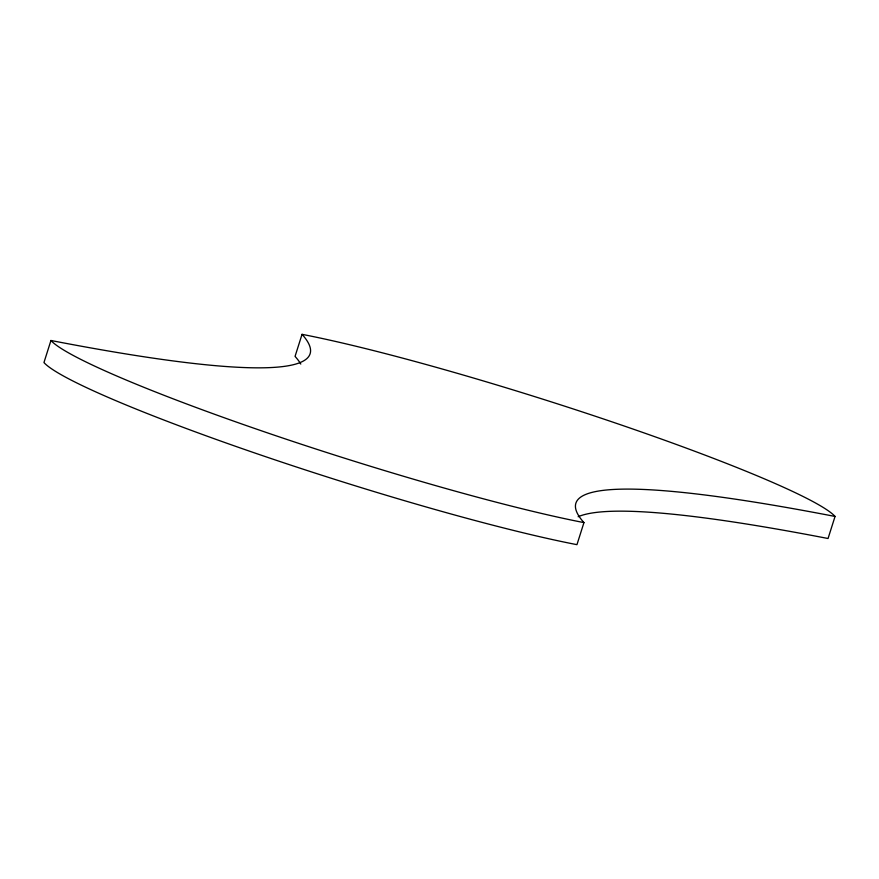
<?xml version="1.0" encoding="UTF-8"?>
<svg xmlns="http://www.w3.org/2000/svg" width="879" height="879" viewBox="0 0 879 879"><rect width="100%" height="100%" fill="white"/><g stroke="black" fill="none" stroke-linecap="round" stroke-linejoin="round"><path stroke-width="1.32" d="M835.05 516.445A314.638 27.425 17.6 0 0 618.772 424.15A314.638 27.425 17.6 0 0 302.046 334.339A1258.541 109.688 17.6 0 1 50.949 340.492L43.95 362.555A314.638 27.425 17.6 0 0 260.228 454.85A314.638 27.425 17.6 0 0 576.954 544.661L583.953 522.598A1258.541 109.688 17.6 0 1 835.05 516.445L828.051 538.508A1258.541 109.688 17.6 0 0 578.151 516.731M302.046 334.339L295.047 356.402A1258.541 109.688 17.6 0 1 300.794 364.071M583.953 522.598A314.638 27.425 17.6 0 1 267.227 432.787A314.638 27.425 17.6 0 1 50.949 340.492"/></g></svg>
